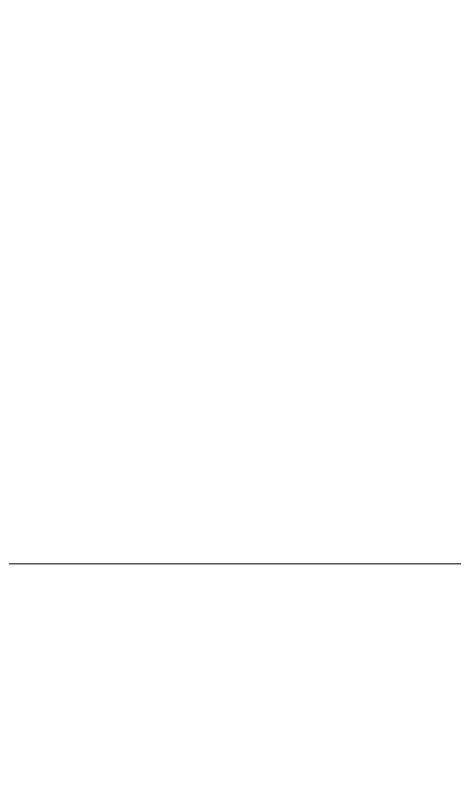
# Model space of a CAD drawing. Header units: millimetres. Extents: x 42356 to 50646, y 31507 to 39566.
# Drawn here: x 47590.77 to 47610.01, y 33792.19 to 33825.65 of the extents above; entities that cross this region are included whole.
import ezdxf

# ---------------------------------------------------------------- set-up
doc = ezdxf.new("R2010")
doc.units = ezdxf.units.MM
doc.set_wipeout_variables(frame=1)
doc.layers.add('000-PI-Oprema', color=30, linetype='Continuous', lineweight=5)
doc.layers.add('004-PI-DIN Šina', color=3, linetype='Continuous')

# ---------------------------------------------------------------- blocks, each defined once
blk = doc.blocks.new('*U116')
at = {"layer": '004-PI-DIN Šina'}
blk.add_lwpolyline([(650, -17.5), (650, 17.5), (0, 17.5), (0, -17.5)], close=True, dxfattribs=at)
blk.add_lwpolyline([(0, -12.5), (650, -12.5)], dxfattribs=at)
blk = doc.blocks.new('A101_6ES7512-1DK01-0AB0')
at = {"layer": '000-PI-Oprema'}
blk.add_line((22.8, -14.15), (43.501, -14.15), dxfattribs=at)

msp = doc.modelspace()

# ---------------------------------------------------------------- block references
msp.add_blockref('*U116', (47497.526, 33817.989))

# ---------------------------------------------------------------- next in the draw order: wipeouts: each hides what was drawn before it
msp.add_wipeout([(47567.526, 33874.308), (47667.526, 33874.308), (47667.526, 33757.208), (47567.526, 33757.208)]).dxf.layer = '000-PI-Oprema'

# ---------------------------------------------------------------- next in the draw order: block references
at = {"layer": '000-PI-Oprema'}
msp.add_blockref('A101_6ES7512-1DK01-0AB0', (47567.526, 33815.758), dxfattribs=at)

doc.saveas('drawing.dxf')
